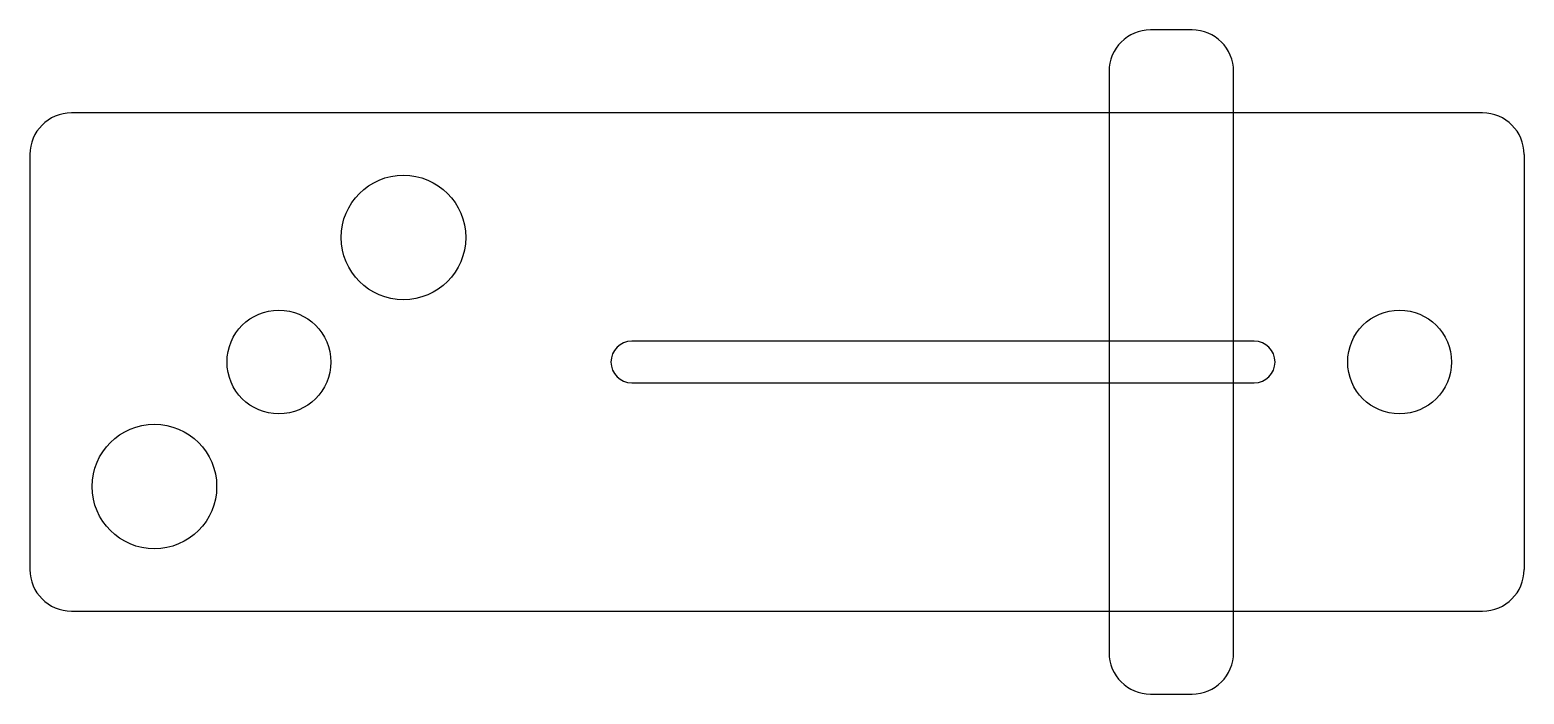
# Model space of a CAD drawing. Header units: inches. Extents: x 0 to 9, y -0.5 to 3.5.
import ezdxf

# ---------------------------------------------------------------- set-up
doc = ezdxf.new("R2010")
doc.units = ezdxf.units.IN
doc.header["$MEASUREMENT"] = 0
doc.layers.get('0').update_dxf_attribs({"lineweight": 25, "true_color": 0x000000})

msp = doc.modelspace()

# ---------------------------------------------------------------- linework, layer by layer
for p, q in [((7, 3.5), (6.75, 3.5)), ((6.5, 3.25), (6.5, -0.25)), ((7.25, -0.25), (7.25, 3.25)), ((8.75, 3), (0.25, 3)), ((0, 2.75), (0, 0.25)), ((9, 2.75), (9, 0.25)), ((7.375, 1.625), (3.625, 1.625)), ((3.5, 1.5), (3.5, 1.5)), ((7.5, 1.5), (7.5, 1.5)), ((3.625, 1.375), (7.375, 1.375)), ((0.25, 0), (8.75, 0)), ((6.75, -0.5), (7, -0.5))]:
    msp.add_line(p, q)
for centre, radius in [((2.25, 2.25), 0.375), ((1.5, 1.5), 0.3125), ((8.25, 1.5), 0.3125), ((0.75, 0.75), 0.375)]:
    msp.add_circle(centre, radius)
for centre, radius, start, end in [((6.75, 3.25), 0.25, 90, 180), ((7, 3.25), 0.25, 0, 90), ((0.25, 2.75), 0.25, 90, 180), ((8.75, 2.75), 0.25, 0, 90), ((3.625, 1.5), 0.125, 90, 180), ((7.375, 1.5), 0.125, 0, 90), ((3.625, 1.5), 0.125, 180, 270), ((7.375, 1.5), 0.125, 270, 0), ((0.25, 0.25), 0.25, 180, 270), ((8.75, 0.25), 0.25, 270, 0), ((6.75, -0.25), 0.25, 180, 270), ((7, -0.25), 0.25, 270, 0)]:
    msp.add_arc(centre, radius, start, end)

doc.saveas('drawing.dxf')
